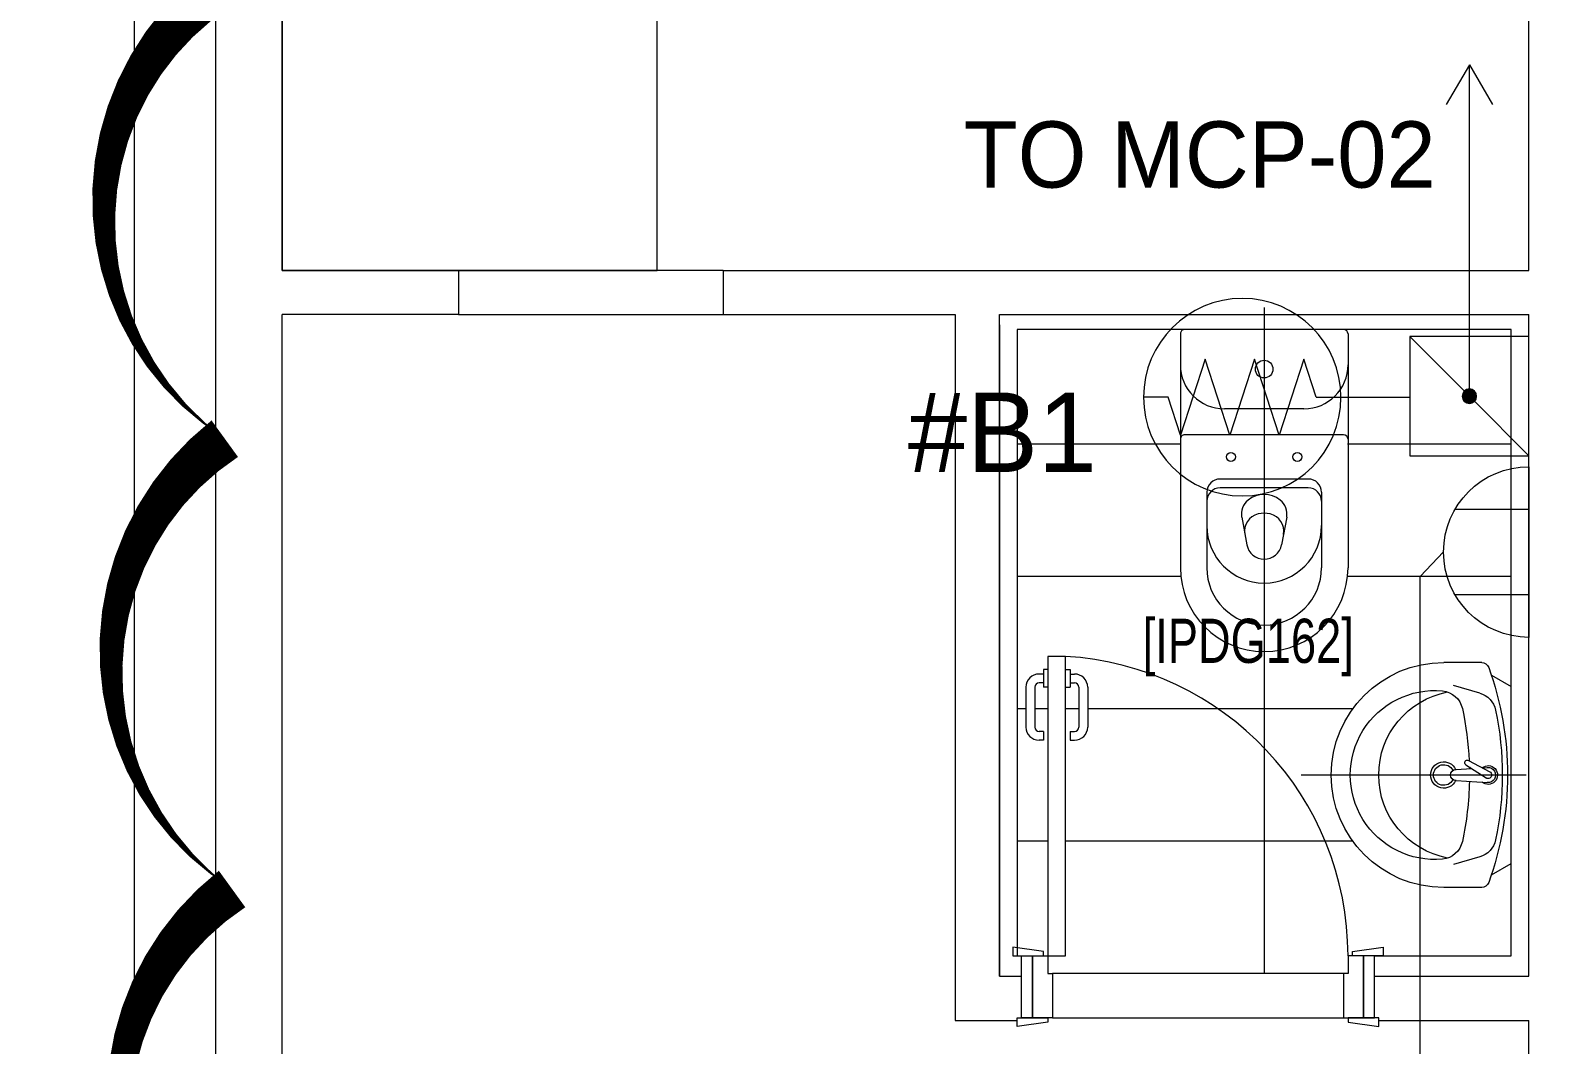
# Model space of a CAD drawing. Header units: metres. Extents: x 75097 to 220695, y -1557923 to -1361206.
# Drawn here: x 161387 to 164832, y -1421485 to -1419187 of the extents above; entities that cross this region are included whole.
import ezdxf

# ---------------------------------------------------------------- set-up
doc = ezdxf.new("R2010")
doc.units = ezdxf.units.M
doc.layers.get('0').update_dxf_attribs({"lineweight": 0})
for name, color, linetype, lineweight in [('A-100 - Copy$0$72_EGR_BASE_TEXT', 8, 'Continuous', 0), ('A-100 - Copy$0$car', 8, 'Continuous', 0), ('A-100 - Copy$0$Medical Equipment and Furniture', 8, 'Continuous', 0), ('A-100 - Copy$0$Ola wall', 8, 'Continuous', 0), ('A-100 - Copy$0$Proj', 8, 'Continuous', 0), ('A-100 - Copy$0$SANIT', 8, 'Continuous', 0), ('A-100 - Copy$0$Tiles', 8, 'Continuous', 0), ('A-100 - Copy$0$Walls', 8, 'Continuous', 0), ('A-100 - Copy$0$Wooden Joinery', 8, 'Continuous', 0)]:
    doc.layers.add(name, color=color, linetype=linetype, lineweight=lineweight)
doc.layers.add('AMA-SO-POWER', color=85, linetype='Continuous')
doc.layers.add('PD-VENT', color=8, linetype='Continuous')
for name, color, linetype, lineweight, true_color in [('E-POWR', 7, 'Continuous', 9, 0x4e7e3e), ('EXF', 7, 'Continuous', 0, 0x4e7e3e), ('REV 01', 7, 'Continuous', 0, 0xe41b4d)]:
    doc.layers.add(name, color=color, linetype=linetype, lineweight=lineweight, true_color=true_color)
doc.styles.add('A-100 - Copy$0$X3G_ENTITY_2587EA', font='swisscl.ttf', dxfattribs={"height": 200})
doc.styles.add('Optima_5', font='', dxfattribs={"height": 3.001645})
doc.styles.get("Standard").update_dxf_attribs({"font": 'GOTHIC.TTF'})
doc.styles.get('Optima_5').set_extended_font_data('Optima')

# ---------------------------------------------------------------- blocks, each defined once
blk = doc.blocks.new('WALL OUTLET')
at = {"layer": 'E-POWR', "extrusion": (9.94399e-05, 4.90741e-07, 1)}
blk.add_line((-193.4, 0, 0), (193.4, 0, 0), dxfattribs=at)
blk.add_line((-193.4, 0, 0), (193.4, 0, 0), dxfattribs=at)
at = {"layer": 'E-POWR', "extrusion": (9.94399e-05, 4.90741e-07, 1), "elevation": 0}
for points in [[(-96.7, 0), (-96.7, 167.5)], [(96.7, 0), (96.7, 167.5)]]:
    blk.add_lwpolyline(points, dxfattribs=at)
at = {"layer": 'E-POWR', "extrusion": (9.94399e-05, 4.90741e-07, 1)}
blk.add_arc((0, 0, 0), 193.4, 359.9963, 179.9963, dxfattribs=at)
blk = doc.blocks.new('E-WATER HEATER SKT')
at = {"layer": 'E-POWR'}
h = blk.add_hatch(color=256, dxfattribs=at)
h.dxf.hatch_style = 1
h.paths.add_polyline_path([(-0.4153, 0.0019, 1), (-0.4426, 0.0019, 1)])
for p, q in [((-0.5415, -0.1106), (-0.5415, 0.1144)), ((-0.5415, 0.1144), (-0.3165, 0.1144))]:
    blk.add_line(p, q, dxfattribs=at)
blk.add_lwpolyline([(-0.5415, 0.1144), (-0.3165, 0.1144), (-0.3165, -0.1106), (-0.5415, -0.1106)], close=True, dxfattribs=at)
for points in [[(-0.4208, 0.01), (-0.3165, 0.1144)], [(-0.1398, 0), (-0.1165, 0.0717), (-0.0932, 0)], [(-0.1398, 0), (-0.1165, 0.0717), (-0.0699, -0.0717), (-0.0233, 0.0717), (0.0233, -0.0717), (0.0699, 0.0717), (0.1165, -0.0717), (0.1398, 0), (0.1865, 0)], [(-0.0466, 0), (-0.0233, 0.0717), (0, 0)], [(0.0466, 0), (0.0699, 0.0717), (0.0932, 0)], [(-0.1398, 0), (-0.3165, 0)], [(-0.0932, 0), (-0.0699, -0.0717), (-0.0466, 0)], [(0, 0), (0.0233, -0.0717), (0.0466, 0)], [(0.0932, 0), (0.1165, -0.0717), (0.1398, 0)], [(-0.5415, -0.1106), (-0.4371, -0.0063)]]:
    blk.add_lwpolyline(points, dxfattribs=at)
for centre, radius in [((0, 0), 0.1865), ((-0.429, 0.0019), 0.0137)]:
    blk.add_circle(centre, radius, dxfattribs=at)
blk = doc.blocks.new('arrow')
at = {"layer": 'E-POWR'}
for points in [[(140757.7, -1398284.6), (140667.3, -1398232.4)], [(139990, -1398284.6), (140757.7, -1398284.6), (140757.7, -1398284.6)], [(140757.7, -1398284.6), (140667.3, -1398336.8)]]:
    blk.add_lwpolyline(points, dxfattribs=at)
blk = doc.blocks.new('A-100 - Copy$0$WC manta')
at = {"layer": 'A-100 - Copy$0$SANIT'}
for p, q in [((-0.13, 0.18), (-0.13, -0.18)), ((-0.12, 0.19), (0.41, 0.19)), ((0.109, 0.18), (0.109, -0.18)), ((0.239, 0.13), (0.41, 0.13)), ((0.05, 0.09), (0.05, -0.09)), ((0.209, 0.1), (0.209, -0.1)), ((0.229, 0.1), (0.229, -0.1)), ((0.2955, 0.051), (0.3581, 0.0393)), ((-0.18, 0), (0.65, 0)), ((0.2955, -0.051), (0.3581, -0.0393)), ((0.239, -0.13), (0.41, -0.13)), ((-0.12, -0.19), (0.41, -0.19))]:
    blk.add_line(p, q, dxfattribs=at)
for centre, radius in [((0.159, 0.0752), 0.01), ((-0.04, 0), 0.02), ((0.159, -0.0753), 0.01)]:
    blk.add_circle(centre, radius, dxfattribs=at)
for centre, radius, start, end in [((-0.12, 0.18), 0.01, 90, 180), ((-0.05, 0.09), 0.1, 0, 90), ((0.119, 0.18), 0.01, 90, 180), ((0.41, 0), 0.19, 270, 90), ((0.239, 0.1), 0.03, 90, 180), ((0.259, 0.1), 0.03, 90, 180), ((0.3147, 0), 0.13, 270, 90), ((0.41, 0), 0.13, 270, 90), ((0.3029, 0), 0.0588, 141.525, 218.475), ((0.2882, 0.0117), 0.04, 79.4289, 141.525), ((0.3271, 0.0044), 0.04, 79.4289, 166.4176), ((0.3507, 0), 0.04, 280.5711, 79.4289), ((0.3454, 0), 0.0588, 166.4176, 193.5824), ((0.3271, -0.0044), 0.04, 193.5824, 280.5711), ((0.2882, -0.0117), 0.04, 218.475, 280.5711), ((-0.05, -0.09), 0.1, 270, 0), ((0.239, -0.1), 0.03, 180, 270), ((0.259, -0.1), 0.03, 180, 270), ((-0.12, -0.18), 0.01, 180, 270), ((0.119, -0.18), 0.01, 180, 270)]:
    blk.add_arc(centre, radius, start, end, dxfattribs=at)
blk = doc.blocks.new('A-100 - Copy$0$lav-manta 60')
at = {"layer": 'A-100 - Copy$0$SANIT'}
for p, q in [((-0.2658, -0.0529), (-0.2358, 0)), ((-0.2358, 0), (0.2358, 0)), ((0, 0.04), (0, -0.56)), ((0.2658, -0.0529), (0.2358, 0)), ((-0.3, -0.0789), (-0.3, -0.18)), ((-0.015, -0.1473), (-0.0199, -0.064)), ((0.0274, -0.121), (-0.0078, -0.0673)), ((0.0389, -0.1142), (0.0087, -0.0575)), ((0.0191, -0.077), (0.0199, -0.064)), ((0.3, -0.0789), (0.3, -0.18)), ((-0.2185, -0.0841), (-0.2383, -0.1537)), ((0.015, -0.1473), (0.0174, -0.1057)), ((0.2185, -0.0841), (0.2383, -0.1537))]:
    blk.add_line(p, q, dxfattribs=at)
for centre, radius, start, end in [((0, -0.8557), 0.8457, 70.1771, 109.8229), ((0, -0.8696), 0.8457, 78.1914, 101.8086), ((0, -0.0617), 0.025, 320.7474, 220.368), ((-0.28, -0.0789), 0.02, 109.8229, 180), ((-0.1608, -0.1006), 0.06, 101.8086, 164.0794), ((0, -0.0617), 0.02, 353.2671, 186.682), ((0, -0.0617), 0.00966, 25.4127, 215.9577), ((0.1608, -0.1006), 0.06, 15.9206, 78.1914), ((0.28, -0.0789), 0.02, 0, 70.1771), ((0, -0.9572), 0.8457, 91.1572, 102.0883), ((0, -0.9572), 0.8457, 88.5486, 88.844), ((0.0332, -0.1176), 0.00666, 210.6852, 30.6852), ((0, -0.9572), 0.8457, 77.9117, 87.4274), ((-0.1645, -0.189), 0.06, 102.0883, 174.8142), ((0, -0.18), 0.035, 115.3106, 64.6894), ((0, -0.18), 0.0275, 117.1496, 62.8504), ((0, -0.1473), 0.015, 180, 0), ((0.1645, -0.189), 0.06, 5.1858, 77.9117), ((0, -0.18), 0.3, 180, 0), ((0, -0.2039), 0.2252, 174.8142, 5.1858), ((0, -0.1282), 0.2252, 190.6097, 349.3903)]:
    blk.add_arc(centre, radius, start, end, dxfattribs=at)
blk = doc.blocks.new('A-100 - Copy')
at = {"layer": 'A-100 - Copy$0$car'}
for p, q in [((164363.1, -1421324.4, 0), (163703.1, -1421324.4, 0)), ((163703.1, -1421424.4, 0), (164363.1, -1421424.4, 0))]:
    blk.add_line(p, q, dxfattribs=at)
at = {"layer": 'A-100 - Copy$0$Medical Equipment and Furniture', "elevation": 0}
blk.add_lwpolyline([(162807.3, -1415750.8), (161957.3, -1415750.8), (161957.3, -1419730.8), (162807.3, -1419730.8)], close=True, dxfattribs=at)
at = {"layer": 'A-100 - Copy$0$Ola wall'}
blk.add_line((163583.1, -1419854, 0), (163583.1, -1421330.6, 0), dxfattribs=at)
at = {"layer": 'A-100 - Copy$0$Proj'}
for p, q in [((162957.3, -1419730.8, 0), (162357.3, -1419730.8, 0)), ((162357.3, -1419830.8, 0), (162957.3, -1419830.8, 0))]:
    blk.add_line(p, q, dxfattribs=at)
at = {"layer": 'A-100 - Copy$0$Tiles'}
for p, q in [((163994.2, -1420124.4, 0), (163623.1, -1420124.4, 0)), ((164743.1, -1420124.4, 0), (164372.1, -1420124.4, 0)), ((163994.1, -1420424.4, 0), (163623.1, -1420424.4, 0)), ((164743.1, -1420424.4, 0), (164372.1, -1420424.4, 0)), ((164183.1, -1420594.6, 0), (164183.1, -1421324.4, 0)), ((163643.1, -1420724.4, 0), (163623.1, -1420724.4, 0)), ((163693.1, -1420724.4, 0), (163663.1, -1420724.4, 0)), ((163763.1, -1420724.4, 0), (163733.1, -1420724.4, 0)), ((164383.9, -1420724.4, 0), (163783.1, -1420724.4, 0)), ((163693.1, -1421024.4, 0), (163623.1, -1421024.4, 0)), ((164383.9, -1421024.4, 0), (163733.1, -1421024.4, 0))]:
    blk.add_line(p, q, dxfattribs=at)
at = {"layer": 'A-100 - Copy$0$Tiles', "elevation": 0}
blk.add_lwpolyline([(164433.1, -1421284.4), (164743.1, -1421284.4), (164743.1, -1419864.6), (163623.1, -1419864.6), (163623.1, -1421284.4), (163633.1, -1421284.4)], dxfattribs=at)
at = {"layer": 'A-100 - Copy$0$Walls'}
for p, q in [((161807.3, -1424712.7, 0), (161807.3, -1411222.7, 0)), ((161957.3, -1419730.8, 0), (161957.3, -1415750.8, 0)), ((164783.1, -1419730.8, 0), (164783.1, -1415750.8, 0)), ((162357.3, -1419730.8, 0), (161957.3, -1419730.8, 0)), ((162357.3, -1419730.8, 0), (162357.3, -1419830.8, 0)), ((162957.3, -1419730.8, 0), (164783.1, -1419730.8, 0)), ((162957.3, -1419730.8, 0), (162957.3, -1419830.8, 0)), ((161957.3, -1423972.7, 0), (161957.3, -1419830.8, 0)), ((162357.3, -1419830.8, 0), (161957.3, -1419830.8, 0)), ((162957.3, -1419830.8, 0), (163483.1, -1419830.8, 0)), ((163483.1, -1419830.8, 0), (163483.1, -1421430.6, 0)), ((163583.1, -1419830.8, 0), (164783.1, -1419830.8, 0)), ((163583.1, -1421330.6, 0), (163583.1, -1419830.8, 0)), ((164783.1, -1421330.6, 0), (164783.1, -1419830.8, 0)), ((163633.1, -1421424.4, 0), (163633.1, -1421324.4, 0)), ((164433.1, -1421424.4, 0), (164433.1, -1421324.4, 0)), ((163583.1, -1421330.6, 0), (163633.1, -1421330.6, 0)), ((164433.1, -1421330.6, 0), (164783.1, -1421330.6, 0)), ((163483.1, -1421430.6, 0), (163623.1, -1421430.6, 0)), ((164443.1, -1421430.6, 0), (164783.1, -1421430.6, 0)), ((164783.1, -1422972.7, 0), (164783.1, -1421430.6, 0))]:
    blk.add_line(p, q, dxfattribs=at)
at = {"layer": 'A-100 - Copy$0$Wooden Joinery'}
for p, q in [((163683.1, -1420635.6, 0), (163683.1, -1420675.6, 0)), ((163693.1, -1420635.6, 0), (163683.1, -1420635.6, 0)), ((163733.1, -1420605.6, 0), (163693.1, -1420605.6, 0)), ((163693.1, -1420605.6, 0), (163693.1, -1421284.4, 0)), ((163733.1, -1421284.4, 0), (163733.1, -1420605.6, 0)), ((163733.1, -1420635.6, 0), (163743.1, -1420635.6, 0)), ((163743.1, -1420635.6, 0), (163743.1, -1420675.6, 0)), ((163683.1, -1420645.6, 0), (163673.1, -1420645.6, 0)), ((163683.1, -1420665.6, 0), (163673.1, -1420665.6, 0)), ((163743.1, -1420645.6, 0), (163753.1, -1420645.6, 0)), ((163743.1, -1420665.6, 0), (163753.1, -1420665.6, 0)), ((163643.1, -1420675.6, 0), (163643.1, -1420765.6, 0)), ((163663.1, -1420675.6, 0), (163663.1, -1420765.6, 0)), ((163693.1, -1420675.6, 0), (163683.1, -1420675.6, 0)), ((163733.1, -1420675.6, 0), (163743.1, -1420675.6, 0)), ((163763.1, -1420675.6, 0), (163763.1, -1420765.6, 0)), ((163783.1, -1420675.6, 0), (163783.1, -1420765.6, 0)), ((163683.1, -1420775.6, 0), (163673.1, -1420775.6, 0)), ((163683.1, -1420795.6, 0), (163673.1, -1420795.6, 0)), ((163683.1, -1420775.6, 0), (163683.1, -1420795.6, 0)), ((163743.1, -1420775.6, 0), (163753.1, -1420775.6, 0)), ((163743.1, -1420775.6, 0), (163743.1, -1420795.6, 0)), ((163743.1, -1420795.6, 0), (163753.1, -1420795.6, 0)), ((163683.1, -1421274.4, 0), (163613.1, -1421264.4, 0)), ((163613.1, -1421264.4, 0), (163613.1, -1421284.4, 0)), ((163613.1, -1421284.4, 0), (163683.1, -1421284.4, 0)), ((163633.1, -1421424.4, 0), (163633.1, -1421284.4, 0)), ((163633.1, -1421284.4, 0), (163658.1, -1421284.4, 0)), ((163658.1, -1421284.4, 0), (163693.1, -1421284.4, 0)), ((163658.1, -1421424.4, 0), (163658.1, -1421284.4, 0)), ((163658.1, -1421284.4, 0), (163658.1, -1421424.4, 0)), ((163683.1, -1421284.4, 0), (163683.1, -1421274.4, 0)), ((163693.1, -1421284.4, 0), (163733.1, -1421284.4, 0)), ((163693.1, -1421284.4, 0), (163693.1, -1421324.4, 0)), ((164408.1, -1421284.4, 0), (164373.1, -1421284.4, 0)), ((164373.1, -1421284.4, 0), (164373.1, -1421324.4, 0)), ((164383.1, -1421274.4, 0), (164453.1, -1421264.4, 0)), ((164383.1, -1421284.4, 0), (164383.1, -1421274.4, 0)), ((164453.1, -1421284.4, 0), (164383.1, -1421284.4, 0)), ((164408.1, -1421424.4, 0), (164408.1, -1421284.4, 0)), ((164408.1, -1421284.4, 0), (164408.1, -1421424.4, 0)), ((164433.1, -1421284.4, 0), (164408.1, -1421284.4, 0)), ((164433.1, -1421424.4, 0), (164433.1, -1421284.4, 0)), ((164453.1, -1421264.4, 0), (164453.1, -1421284.4, 0)), ((163693.1, -1421324.4, 0), (163703.1, -1421324.4, 0)), ((163703.1, -1421324.4, 0), (163703.1, -1421424.4, 0)), ((164373.1, -1421324.4, 0), (164363.1, -1421324.4, 0)), ((164363.1, -1421324.4, 0), (164363.1, -1421424.4, 0)), ((163623.1, -1421444.4, 0), (163623.1, -1421424.4, 0)), ((163623.1, -1421424.4, 0), (163693.1, -1421424.4, 0)), ((163658.1, -1421424.4, 0), (163633.1, -1421424.4, 0)), ((163703.1, -1421424.4, 0), (163658.1, -1421424.4, 0)), ((163693.1, -1421424.4, 0), (163693.1, -1421434.4, 0)), ((164363.1, -1421424.4, 0), (164408.1, -1421424.4, 0)), ((164373.1, -1421424.4, 0), (164373.1, -1421434.4, 0)), ((164443.1, -1421424.4, 0), (164373.1, -1421424.4, 0)), ((164408.1, -1421424.4, 0), (164433.1, -1421424.4, 0)), ((164443.1, -1421444.4, 0), (164443.1, -1421424.4, 0)), ((163693.1, -1421434.4, 0), (163623.1, -1421444.4, 0)), ((164373.1, -1421434.4, 0), (164443.1, -1421444.4, 0))]:
    blk.add_line(p, q, dxfattribs=at)
for centre, radius, start, end in [((163693.1, -1421284.4, 0), 680, 0, 86.6277), ((163673.1, -1420675.6, 0), 30, 90, 180), ((163673.1, -1420675.6, 0), 10, 90, 180), ((163753.1, -1420675.6, 0), 30, 0, 90), ((163753.1, -1420675.6, 0), 10, 0, 90), ((163673.1, -1420765.6, 0), 30, 180, 270), ((163673.1, -1420765.6, 0), 10, 180, 270), ((163753.1, -1420765.6, 0), 10, 270, 0), ((163753.1, -1420765.6, 0), 30, 270, 0)]:
    blk.add_arc(centre, radius, start, end, dxfattribs=at)
at = {"layer": 'A-100 - Copy$0$SANIT', "xscale": 999.9999999999995, "yscale": 999.9999999999995, "zscale": 999.9999999999995, "rotation": 270}
blk.add_blockref('A-100 - Copy$0$WC manta', (164183.1, -1419994.6, 0), dxfattribs=at)
at = {"layer": 'A-100 - Copy$0$Walls', "xscale": -850.0000000001897, "yscale": 850.0000000001897, "zscale": 850.0000000001897, "rotation": 270}
blk.add_blockref('A-100 - Copy$0$lav-manta 60', (164743.1, -1420874.4, 0), dxfattribs=at)
at = {"layer": 'A-100 - Copy$0$72_EGR_BASE_TEXT', "insert": (164147, -1420520.3, 0), "char_height": 100, "attachment_point": 2, "style": 'A-100 - Copy$0$X3G_ENTITY_2587EA'}
blk.add_mtext('[IPDG162]', dxfattribs=at)

msp = doc.modelspace()

# ---------------------------------------------------------------- linework, layer by layer
at = {"layer": 'E-POWR', "const_width": 3}
msp.add_lwpolyline([(172208, -1402593.8), (172566.6, -1402593.8), (172566.6, -1403065.6), (172286.1, -1403065.6), (172292.9, -1405537.4), (172292.9, -1411248.1), (167493.6, -1411248.1), (161625.3, -1411248.1), (161622.7, -1412438.8), (161622.7, -1422439), (161622.7, -1432439), (161622.7, -1443656.7), (162330.4, -1443659.6)], dxfattribs=at)
at = {"layer": 'EXF', "color": 85}
for points in [[(161785, -1395991.1), (161904.6, -1396128.5), (165976.8, -1396128.5), (165976.8, -1397607.5), (172947.6, -1397607.5), (173101.3, -1397241.1), (173200, -1397607.5), (173200, -1421773.1), (174564.6, -1421773.1), (174839.8, -1421910.7), (174805.1, -1421939.9), (174803.5, -1426913.3), (173771.1, -1426913.3), (173753.9, -1426896.1), (173737, -1426913), (164536.3, -1426913.3), (164536.3, -1420424.4)], [(164589.7, -1420369), (164536.3, -1420424.4)]]:
    msp.add_lwpolyline(points, dxfattribs=at)

# ---------------------------------------------------------------- block references
at = {"layer": 'AMA-SO-POWER', "color": 85, "xscale": -1200, "yscale": 1200, "zscale": 1200, "rotation": 359.9999534452681}
msp.add_blockref('E-WATER HEATER SKT', (164133.4, -1420018.3, 0), dxfattribs=at)
at = {"layer": 'E-POWR', "color": 85, "rotation": 89.99999999999754}
msp.add_blockref('arrow', (-1233636.5, -1560022.5, 0), dxfattribs=at)
at = {"layer": 'PD-VENT', "color": 85, "xscale": -1, "rotation": 89.98163430171279}
msp.add_blockref('WALL OUTLET', (164783.1, -1420369.1, 0), dxfattribs=at)

# ---------------------------------------------------------------- texts
at = {"layer": 'E-POWR'}
msp.add_text('TO MCP-02', height=150, dxfattribs=at).set_placement((163501.9, -1419543.2, -1.8))
at = {"layer": 'E-POWR', "insert": (163375.7, -1420007.6), "char_height": 180.1, "width": 3.637978807091713e-12, "attachment_point": 1, "rotation": 360, "line_spacing_factor": 1.047943, "style": 'Optima_5'}
msp.add_mtext('#B1', dxfattribs=at)

# ---------------------------------------------------------------- next in the draw order: block references
msp.add_blockref('A-100 - Copy', (0, 0))

# ---------------------------------------------------------------- next in the draw order: linework, layer by layer
at = {"layer": 'REV 01', "color": 3, "elevation": 0}
msp.add_lwpolyline([(161893.3, -1424194.1, 0, 102.1, -0.520567), (161876.9, -1423173.6, 0, 102.1, -0.520567), (161860.4, -1422153.1, 0, 102.1, -0.520567), (161843.9, -1421132.7, 0, 102.1, -0.520567), (161827.4, -1420112.2, 0, 102.1, -0.520567), (161810.9, -1419091.7, 0, 102.1, -0.520567), (161794.4, -1418071.3, 0, 102.1, -0.520567), (161778, -1417050.8, 0, 102.1, -0.520567), (161761.5, -1416030.3, 0, 102.1, -0.520567), (161745, -1415009.9, 0, 102.1, -0.520567), (161728.5, -1413989.4, 0, 102.1, -0.520567), (161712, -1412968.9, 0, 102.1, -0.520567), (161695.5, -1411948.5, 0, 102.1, -0.520567), (161684.6, -1411268.8, 0, 102.1, -0.520567), (162704.9, -1411293.2, 0, 102.1, -0.520567), (163725.2, -1411317.6, 0, 102.1, -0.520567), (164745.5, -1411342, 0, 102.1, -0.520567), (165765.8, -1411366.4, 0, 102.1, -0.520567), (166786.1, -1411390.8, 0, 102.1, -0.520567), (167806.4, -1411415.2, 0, 102.1, -0.520567), (168826.7, -1411439.6, 0, 102.1, -0.520567), (169847, -1411464, 0, 102.1, -0.520567)], format="xyseb", dxfattribs=at)

doc.saveas('drawing.dxf')
